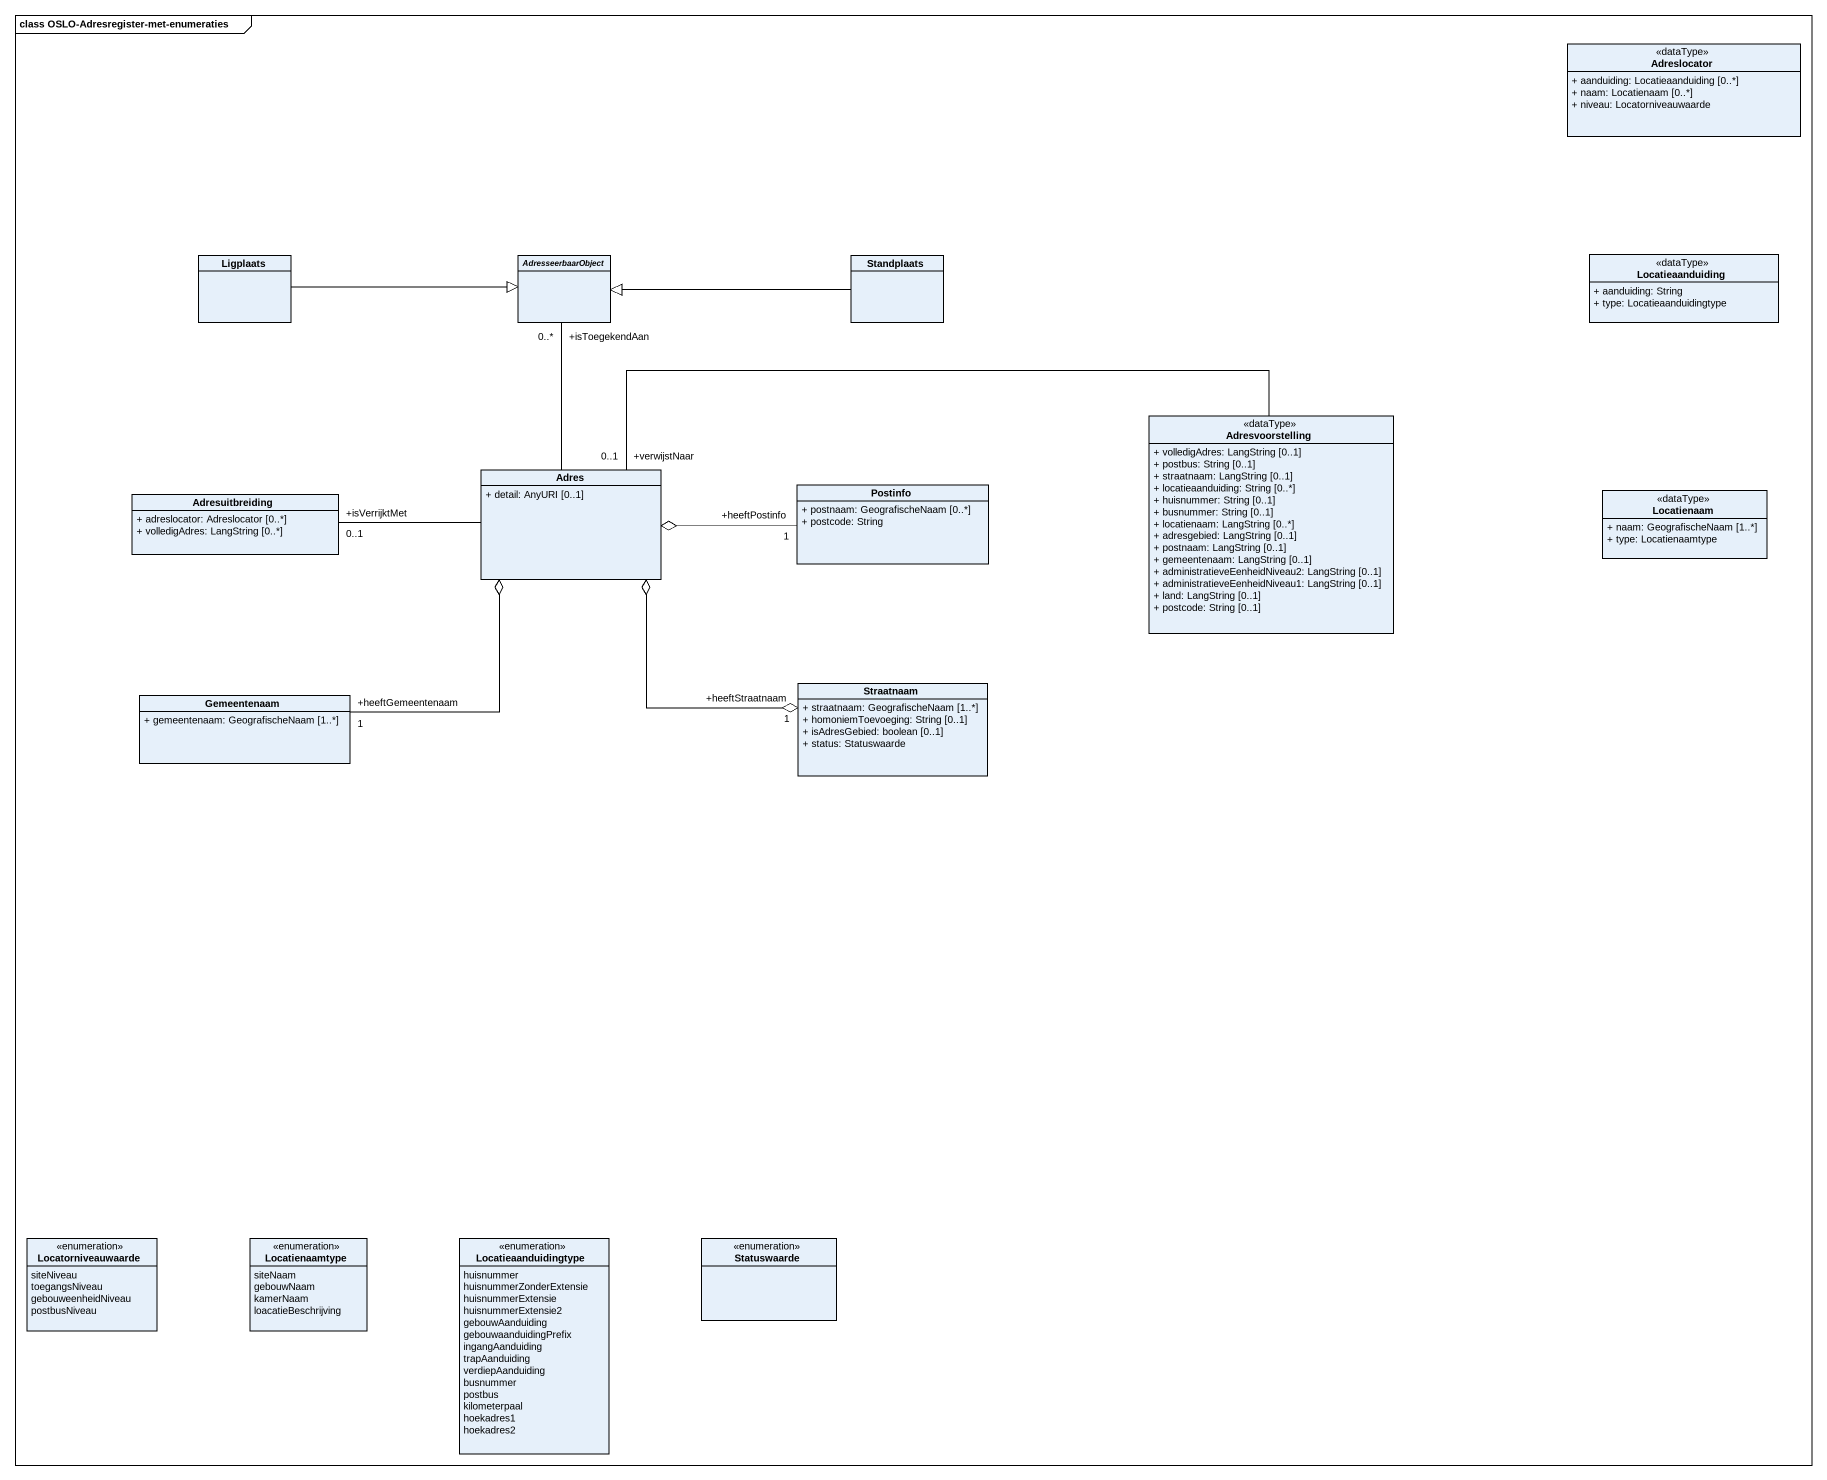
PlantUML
@startuml
mainframe class OSLO-Adresregister-met-enumeraties
hide circle
hide empty members
skinparam classAttributeIconSize 0
class Adreslocator <<dataType>> {
  + aanduiding: Locatieaanduiding [0..*]
  + naam: Locatienaam [0..*]
  + niveau: Locatorniveauwaarde
}
class Ligplaats
abstract class AdresseerbaarObject
class Standplaats
class Locatieaanduiding <<dataType>> {
  + aanduiding: String
  + type: Locatieaanduidingtype
}
class Adresvoorstelling <<dataType>> {
  + volledigAdres: LangString [0..1]
  + postbus: String [0..1]
  + straatnaam: LangString [0..1]
  + locatieaanduiding: String [0..*]
  + huisnummer: String [0..1]
  + busnummer: String [0..1]
  + locatienaam: LangString [0..*]
  + adresgebied: LangString [0..1]
  + postnaam: LangString [0..1]
  + gemeentenaam: LangString [0..1]
  + administratieveEenheidNiveau2: LangString [0..1]
  + administratieveEenheidNiveau1: LangString [0..1]
  + land: LangString [0..1]
  + postcode: String [0..1]
}
class Adres {
  + detail: AnyURI [0..1]
}
class Postinfo {
  + postnaam: GeografischeNaam [0..*]
  + postcode: String
}
class Adresuitbreiding {
  + adreslocator: Adreslocator [0..*]
  + volledigAdres: LangString [0..*]
}
class Locatienaam <<dataType>> {
  + naam: GeografischeNaam [1..*]
  + type: Locatienaamtype
}
class Gemeentenaam {
  + gemeentenaam: GeografischeNaam [1..*]
}
class Straatnaam {
  + straatnaam: GeografischeNaam [1..*]
  + homoniemToevoeging: String [0..1]
  + isAdresGebied: boolean [0..1]
  + status: Statuswaarde
}
enum Locatorniveauwaarde {
  siteNiveau
  toegangsNiveau
  gebouweenheidNiveau
  postbusNiveau
}
enum Locatienaamtype {
  siteNaam
  gebouwNaam
  kamerNaam
  loacatieBeschrijving
}
enum Locatieaanduidingtype {
  huisnummer
  huisnummerZonderExtensie
  huisnummerExtensie
  huisnummerExtensie2
  gebouwAanduiding
  gebouwaanduidingPrefix
  ingangAanduiding
  trapAanduiding
  verdiepAanduiding
  busnummer
  postbus
  kilometerpaal
  hoekadres1
  hoekadres2
}
enum Statuswaarde
Ligplaats -right-|> AdresseerbaarObject
Standplaats -left-|> AdresseerbaarObject
Adresvoorstelling -left- "+verwijstNaar\n0..1" Adres
Adres -up- "+isToegekendAan\n0..*" AdresseerbaarObject
Adres o-right- "+heeftPostinfo\n1" Postinfo
Adres -left- "+isVerrijktMet\n0..1" Adresuitbreiding
Adres o-- "+heeftGemeentenaam\n1" Gemeentenaam
Adres o--o "+heeftStraatnaam\n1" Straatnaam
@enduml
